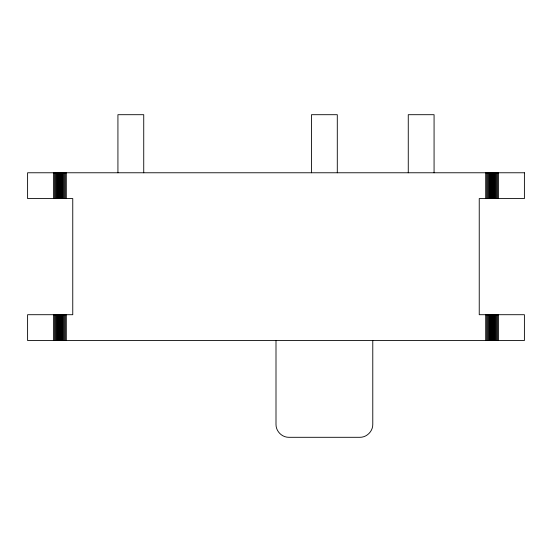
<?xml version="1.0" encoding="UTF-8"?>
<svg xmlns="http://www.w3.org/2000/svg" width="552" height="552" viewBox="0 0 552 552"><rect width="100%" height="100%" fill="white"/><g stroke="black" fill="none" stroke-linecap="round" stroke-linejoin="round"><path stroke-width="0.83" d="M498.594 172.769L498.594 198.575M498.594 314.709L498.594 340.522M497.58 172.769L497.58 198.575M497.58 314.709L497.58 340.522M496.6 172.769L496.6 198.575M496.6 314.709L496.6 340.522M495.661 172.769L495.661 198.575M495.661 314.709L495.661 340.522M494.799 172.769L494.799 198.575M494.799 314.709L494.799 340.522M494.033 172.769L494.033 198.575M494.033 314.709L494.033 340.522M493.371 172.769L493.371 198.575M493.371 314.709L493.371 340.522M492.846 172.769L492.846 198.575M492.846 314.709L492.846 340.522M492.453 172.769L492.453 198.575M492.453 314.709L492.453 340.522M492.218 172.769L492.218 198.575M492.218 314.709L492.218 340.522M492.06 172.769L492.142 198.575M492.142 314.709L492.142 340.522M491.825 172.769L491.825 198.575M491.825 314.709L491.825 340.522M491.439 172.769L491.439 198.575M491.439 314.709L491.439 340.522M490.907 172.769L490.907 198.575M490.907 314.709L490.907 340.522M490.252 172.769L490.252 198.575M490.252 314.709L490.252 340.522M489.479 172.769L489.479 198.575M489.479 314.709L489.479 340.522M488.617 172.769L488.617 198.575M488.617 314.709L488.617 340.522M487.685 172.769L487.685 198.575M487.685 314.709L487.685 340.522M486.698 172.769L486.698 198.575M486.698 314.709L486.698 340.522M485.691 172.769L485.691 198.575M485.691 314.709L485.691 340.522M434.072 172.769L434.072 114.699L408.266 114.699L408.266 172.769M372.779 340.522L372.779 424.391C372.911 431.291 366.776 437.432 359.876 437.301L288.903 437.301C282.003 437.432 275.869 431.291 276 424.391L276 340.522M337.293 172.769L337.293 114.699L311.487 114.699L311.487 172.769M143.734 172.769L143.734 114.699L117.928 114.699L117.928 172.769M66.309 172.769L66.309 198.575M66.309 314.709L66.309 340.522M65.302 172.769L65.302 198.575M65.302 314.709L65.302 340.522M64.315 172.769L64.315 198.575M64.315 314.709L64.315 340.522M63.383 172.769L63.383 198.575M63.383 314.709L63.383 340.522M62.521 172.769L62.521 198.575M62.521 314.709L62.521 340.522M61.748 172.769L61.748 198.575M61.748 314.709L61.748 340.522M61.093 172.769L61.093 198.575M61.093 314.709L61.093 340.522M60.561 172.769L60.561 198.575M60.561 314.709L60.561 340.522M60.175 172.769L60.175 198.575M60.175 314.709L60.175 340.522M59.94 172.769L59.94 198.575M59.94 314.709L59.94 340.522M59.857 172.769L59.782 198.575M59.857 314.709L59.857 340.522M59.547 172.769L59.547 198.575M59.547 314.709L59.547 340.522M59.154 172.769L59.154 198.575M59.154 314.709L59.154 340.522M58.629 172.769L58.629 198.575M58.629 314.709L58.629 340.522M57.967 172.769L57.967 198.575M57.967 314.709L57.967 340.522M57.201 172.769L57.201 198.575M57.201 314.709L57.201 340.522M56.338 172.769L56.338 198.575M56.338 314.709L56.338 340.522M55.4 172.769L55.4 198.575M55.4 314.709L55.4 340.522M54.42 172.769L54.42 198.575M54.42 314.709L54.42 340.522M53.406 172.769L53.406 198.575M53.406 314.709L53.406 340.522M524.4 172.769L27.6 172.769L27.6 198.575L72.76 198.575L72.76 314.709L27.6 314.709L27.6 340.522L524.4 340.522L524.4 314.709L479.239 314.709L479.239 198.575L524.4 198.575L524.4 172.769"/></g></svg>
